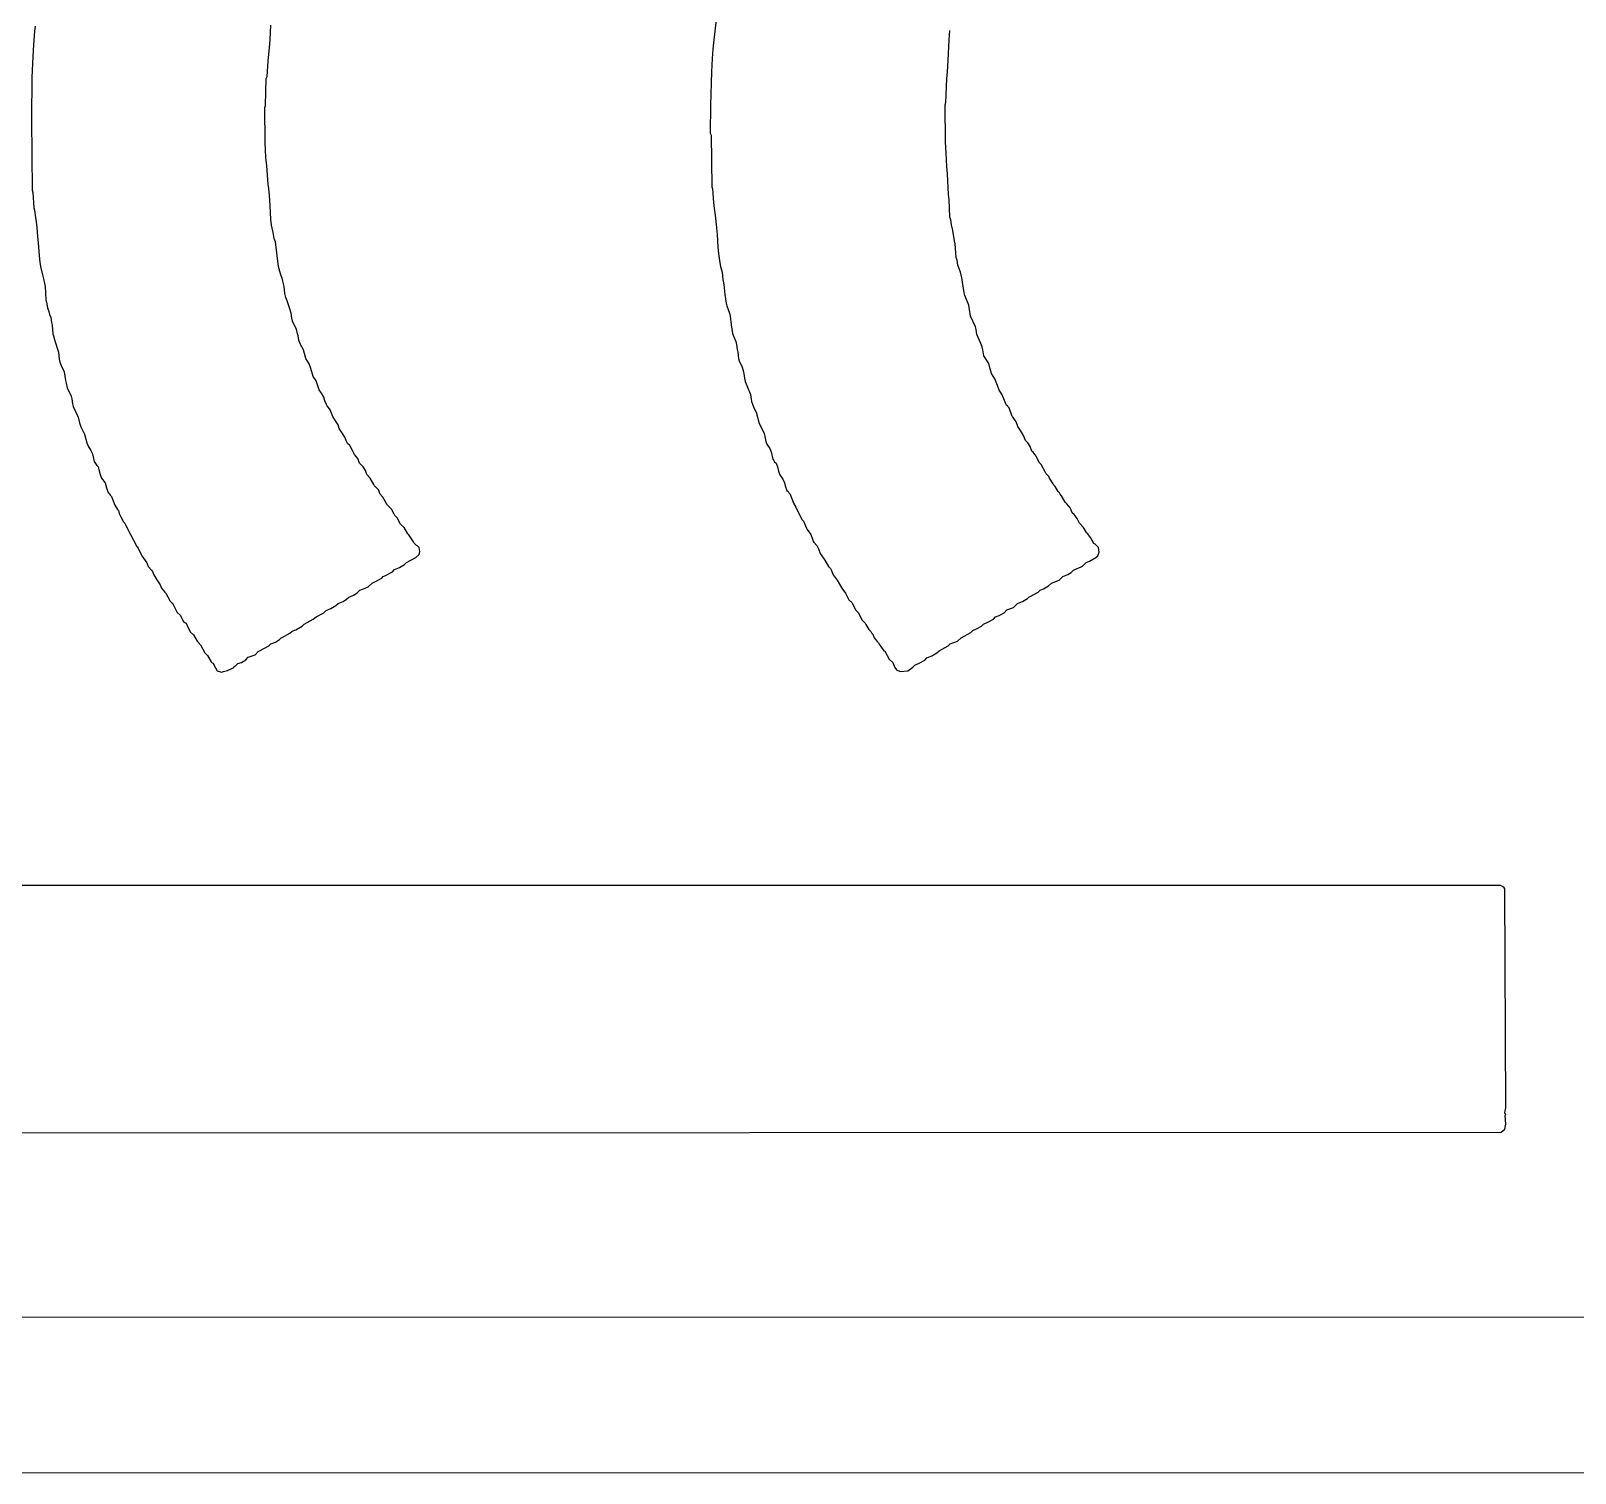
# Model space of a CAD drawing. Header units: inches. Extents: x 0 to 5379, y 0 to 5429.
# Drawn here: x 308.098 to 310.559, y 123.043 to 125.342 of the extents above; entities that cross this region are included whole.
import ezdxf

# ---------------------------------------------------------------- set-up
doc = ezdxf.new("R2010")
doc.units = ezdxf.units.IN
doc.layers.add('Bottom Overlay', color=54, linetype='Continuous')

msp = doc.modelspace()

# ---------------------------------------------------------------- linework, layer by layer
at = {"layer": 'Bottom Overlay'}
for p, q in [((309.1902, 125.3602), (309.1857, 125.323)), ((308.1034, 125.3416), (308.1017, 125.3197)), ((308.1045, 125.3495), (308.1034, 125.3416)), ((308.4792, 125.3287), (308.4803, 125.3512)), ((309.5615, 125.3281), (309.5627, 125.3427)), ((308.1017, 125.3197), (308.1006, 125.3016)), ((308.4769, 125.305), (308.4781, 125.3151)), ((308.4781, 125.3151), (308.4792, 125.3287)), ((309.1846, 125.3129), (309.1835, 125.2982)), ((309.1857, 125.323), (309.1846, 125.3129)), ((309.5598, 125.2949), (309.5615, 125.3281)), ((308.1006, 125.3016), (308.0994, 125.2678)), ((308.4741, 125.2695), (308.4758, 125.2937)), ((308.4758, 125.2937), (308.4769, 125.305)), ((309.1835, 125.2982), (309.1824, 125.2768)), ((309.5587, 125.2768), (309.5598, 125.2949)), ((308.0994, 125.2678), (308.0989, 125.2019)), ((308.4719, 125.2233), (308.473, 125.2661)), ((308.473, 125.2661), (308.4741, 125.2695)), ((309.1824, 125.2768), (309.1812, 125.2239)), ((309.5559, 125.2278), (309.5576, 125.2656)), ((309.5576, 125.2656), (309.5587, 125.2768)), ((308.4707, 125.2199), (308.4719, 125.2233)), ((308.4713, 125.1641), (308.4707, 125.2199)), ((309.1812, 125.2239), (309.1807, 125.1794)), ((309.5548, 125.2244), (309.5559, 125.2278)), ((309.5553, 125.1653), (309.5548, 125.2244)), ((308.0989, 125.2019), (308.0989, 125.2008)), ((308.0989, 125.2008), (308.1, 125.0881)), ((308.4724, 125.1405), (308.4713, 125.1641)), ((309.1807, 125.1794), (309.1818, 125.176)), ((309.1818, 125.176), (309.1829, 125.0937)), ((309.5565, 125.1472), (309.5553, 125.1653)), ((308.4736, 125.127), (308.4724, 125.1405)), ((309.5576, 125.1258), (309.5565, 125.1472)), ((308.4758, 125.0977), (308.4736, 125.127)), ((309.5587, 125.1146), (309.5576, 125.1258)), ((309.5604, 125.0813), (309.5587, 125.1146)), ((308.1, 125.0881), (308.1011, 125.0847)), ((308.1011, 125.0847), (308.1023, 125.0599)), ((308.4769, 125.0909), (308.4758, 125.0977)), ((308.4781, 125.0796), (308.4769, 125.0909)), ((309.1829, 125.0937), (309.184, 125.0903)), ((309.184, 125.0903), (309.1857, 125.0684)), ((308.1023, 125.0599), (308.1034, 125.0565)), ((308.4792, 125.0639), (308.4781, 125.0796)), ((308.4803, 125.0413), (308.4792, 125.0639)), ((309.1857, 125.0684), (309.1869, 125.0593)), ((309.5615, 125.0734), (309.5604, 125.0813)), ((309.5627, 125.0453), (309.5615, 125.0734)), ((308.1034, 125.0565), (308.1051, 125.0447)), ((308.1051, 125.0447), (308.1062, 125.0379)), ((308.1062, 125.0379), (308.1073, 125.0289)), ((308.4815, 125.0323), (308.4803, 125.0413)), ((309.1869, 125.0593), (309.188, 125.0526)), ((309.188, 125.0526), (309.1891, 125.0436)), ((309.1891, 125.0436), (309.1902, 125.0334)), ((309.5638, 125.0408), (309.5627, 125.0453)), ((309.5649, 125.0329), (309.5638, 125.0408)), ((308.1073, 125.0289), (308.1085, 125.0143)), ((308.1085, 125.0143), (308.1096, 125.0041)), ((308.4837, 125.021), (308.4815, 125.0323)), ((308.4854, 125.0115), (308.4837, 125.021)), ((308.4876, 125.0058), (308.4854, 125.0115)), ((309.1902, 125.0334), (309.1914, 125.0177)), ((309.1914, 125.0177), (309.1925, 124.9974)), ((309.5666, 125.0267), (309.5649, 125.0329)), ((309.5677, 125.021), (309.5666, 125.0267)), ((309.57, 125.0075), (309.5677, 125.021)), ((308.1096, 125.0041), (308.1107, 124.9838)), ((308.4922, 124.9664), (308.4876, 125.0058)), ((309.1925, 124.9974), (309.1936, 124.9872)), ((309.1936, 124.9872), (309.1959, 124.9726)), ((309.5711, 125.003), (309.57, 125.0075)), ((309.5728, 124.981), (309.5711, 125.003)), ((308.1107, 124.9838), (308.1118, 124.9737)), ((308.1118, 124.9737), (308.113, 124.9669)), ((308.113, 124.9669), (308.1164, 124.9534)), ((308.4944, 124.9585), (308.4922, 124.9664)), ((309.1959, 124.9726), (309.197, 124.9669)), ((309.197, 124.9669), (309.1998, 124.9574)), ((309.5739, 124.9765), (309.5728, 124.981)), ((309.5751, 124.9686), (309.5739, 124.9765)), ((309.5796, 124.9574), (309.5751, 124.9686)), ((308.1164, 124.9534), (308.118, 124.9472)), ((308.118, 124.9472), (308.1192, 124.9393)), ((308.1192, 124.9393), (308.1203, 124.9348)), ((308.4961, 124.9534), (308.4944, 124.9585)), ((308.4984, 124.9478), (308.4961, 124.9534)), ((308.4995, 124.9433), (308.4984, 124.9478)), ((308.5012, 124.9348), (308.4995, 124.9433)), ((309.1998, 124.9574), (309.2009, 124.9461)), ((309.2009, 124.9461), (309.2021, 124.9382)), ((309.2021, 124.9382), (309.2038, 124.9219)), ((309.5818, 124.9484), (309.5796, 124.9574)), ((309.5852, 124.9247), (309.5818, 124.9484)), ((308.1203, 124.9348), (308.1214, 124.9134)), ((308.1214, 124.9134), (308.1225, 124.91)), ((308.5023, 124.9236), (308.5012, 124.9348)), ((308.504, 124.9174), (308.5023, 124.9236)), ((308.5062, 124.9117), (308.504, 124.9174)), ((309.2038, 124.9219), (309.206, 124.9084)), ((309.5863, 124.9202), (309.5852, 124.9247)), ((309.5891, 124.914), (309.5863, 124.9202)), ((309.5925, 124.905), (309.5891, 124.914)), ((308.1225, 124.91), (308.1242, 124.9005)), ((308.1242, 124.9005), (308.1265, 124.8948)), ((308.1265, 124.8948), (308.1276, 124.8903)), ((308.1276, 124.8903), (308.1293, 124.8852)), ((308.5102, 124.901), (308.5062, 124.9117)), ((308.5124, 124.892), (308.5102, 124.901)), ((308.5136, 124.8841), (308.5124, 124.892)), ((309.206, 124.9084), (309.2071, 124.9038)), ((309.2071, 124.9038), (309.2094, 124.8982)), ((309.2094, 124.8982), (309.2111, 124.892)), ((309.2111, 124.892), (309.2122, 124.8875)), ((309.2122, 124.8875), (309.2139, 124.8734)), ((309.5937, 124.8982), (309.5925, 124.905)), ((309.5953, 124.8875), (309.5937, 124.8982)), ((309.6032, 124.8706), (309.5953, 124.8875)), ((308.1293, 124.8852), (308.1304, 124.8774)), ((308.1304, 124.8774), (308.1316, 124.8729)), ((308.1316, 124.8729), (308.1327, 124.8593)), ((308.5147, 124.8796), (308.5136, 124.8841)), ((308.5175, 124.8734), (308.5147, 124.8796)), ((308.5209, 124.8667), (308.5175, 124.8734)), ((308.5226, 124.8593), (308.5209, 124.8667)), ((309.2139, 124.8734), (309.2162, 124.8599)), ((309.6044, 124.8661), (309.6032, 124.8706)), ((309.6055, 124.8582), (309.6044, 124.8661)), ((308.1327, 124.8593), (308.1338, 124.856)), ((308.1338, 124.856), (308.1361, 124.8481)), ((308.1361, 124.8481), (308.1417, 124.83)), ((308.5237, 124.856), (308.5226, 124.8593)), ((308.5248, 124.8492), (308.5237, 124.856)), ((308.5271, 124.8436), (308.5248, 124.8492)), ((308.5322, 124.834), (308.5271, 124.8436)), ((309.2162, 124.8599), (309.2184, 124.8543)), ((309.2184, 124.8543), (309.2212, 124.8469)), ((309.2212, 124.8469), (309.2224, 124.8424)), ((309.2224, 124.8424), (309.2235, 124.8345)), ((309.6117, 124.8441), (309.6055, 124.8582)), ((309.6139, 124.8385), (309.6117, 124.8441)), ((309.6151, 124.834), (309.6139, 124.8385)), ((308.1417, 124.83), (308.1428, 124.8188)), ((308.1428, 124.8188), (308.144, 124.8143)), ((308.144, 124.8143), (308.1462, 124.8086)), ((308.5338, 124.8278), (308.5322, 124.834)), ((308.5361, 124.8199), (308.5338, 124.8278)), ((308.5412, 124.8114), (308.5361, 124.8199)), ((309.2235, 124.8345), (309.2246, 124.83)), ((309.2246, 124.83), (309.2257, 124.8199)), ((309.2257, 124.8199), (309.2269, 124.8165)), ((309.2269, 124.8165), (309.2314, 124.8064)), ((309.6168, 124.8244), (309.6151, 124.834)), ((309.6246, 124.812), (309.6168, 124.8244)), ((308.1462, 124.8086), (308.1507, 124.7985)), ((308.1507, 124.7985), (308.153, 124.785)), ((308.544, 124.8041), (308.5412, 124.8114)), ((308.5479, 124.7912), (308.544, 124.8041)), ((308.5524, 124.7844), (308.5479, 124.7912)), ((309.2314, 124.8064), (309.2336, 124.7985)), ((309.2336, 124.7985), (309.2353, 124.7889)), ((309.6258, 124.8075), (309.6246, 124.812)), ((309.6291, 124.7962), (309.6258, 124.8075)), ((309.6342, 124.7878), (309.6291, 124.7962)), ((308.153, 124.785), (308.1541, 124.7805)), ((308.1541, 124.7805), (308.1558, 124.7731)), ((308.1558, 124.7731), (308.162, 124.7602)), ((308.5575, 124.7703), (308.5524, 124.7844)), ((308.5609, 124.7647), (308.5575, 124.7703)), ((308.5648, 124.7585), (308.5609, 124.7647)), ((309.2353, 124.7889), (309.2364, 124.7833)), ((309.2364, 124.7833), (309.2398, 124.7743)), ((309.2398, 124.7743), (309.2449, 124.7624)), ((309.6382, 124.7771), (309.6342, 124.7878)), ((309.641, 124.7697), (309.6382, 124.7771)), ((309.6455, 124.763), (309.641, 124.7697)), ((308.162, 124.7602), (308.1631, 124.7557)), ((308.1631, 124.7557), (308.1642, 124.7478)), ((308.1642, 124.7478), (308.1654, 124.7433)), ((308.1654, 124.7433), (308.1733, 124.7264)), ((308.5665, 124.7523), (308.5648, 124.7585)), ((308.5688, 124.7466), (308.5665, 124.7523)), ((308.5699, 124.7444), (308.5688, 124.7466)), ((308.5722, 124.7421), (308.5699, 124.7444)), ((308.575, 124.7382), (308.5722, 124.7421)), ((309.2449, 124.7624), (309.2466, 124.7517)), ((309.2466, 124.7517), (309.2477, 124.7472)), ((309.2477, 124.7472), (309.25, 124.7416)), ((309.25, 124.7416), (309.2539, 124.7343)), ((309.6483, 124.7557), (309.6455, 124.763)), ((309.6517, 124.7478), (309.6483, 124.7557)), ((309.6528, 124.7455), (309.6517, 124.7478)), ((309.6545, 124.745), (309.6528, 124.7455)), ((309.6551, 124.7433), (309.6545, 124.745)), ((309.6568, 124.7416), (309.6551, 124.7433)), ((309.6618, 124.7275), (309.6568, 124.7416)), ((308.1733, 124.7264), (308.1755, 124.7173)), ((308.1755, 124.7173), (308.1772, 124.7112)), ((308.5789, 124.7275), (308.575, 124.7382)), ((308.5834, 124.7207), (308.5789, 124.7275)), ((308.5874, 124.7145), (308.5834, 124.7207)), ((309.2539, 124.7343), (309.2584, 124.7162)), ((309.2584, 124.7162), (309.264, 124.7061)), ((309.6635, 124.7258), (309.6618, 124.7275)), ((309.668, 124.719), (309.6635, 124.7258)), ((309.6708, 124.7117), (309.668, 124.719)), ((308.1772, 124.7112), (308.1834, 124.6993)), ((308.1834, 124.6993), (308.1868, 124.6858)), ((308.5891, 124.7083), (308.5874, 124.7145)), ((308.5947, 124.7004), (308.5891, 124.7083)), ((308.5981, 124.6948), (308.5947, 124.7004)), ((308.6015, 124.6869), (308.5981, 124.6948)), ((309.264, 124.7061), (309.2663, 124.7004)), ((309.2663, 124.7004), (309.2674, 124.6959)), ((309.2674, 124.6959), (309.2691, 124.6875)), ((309.6753, 124.705), (309.6708, 124.7117)), ((309.6799, 124.6971), (309.6753, 124.705)), ((309.6832, 124.6892), (309.6799, 124.6971)), ((308.1868, 124.6858), (308.189, 124.6802)), ((308.189, 124.6802), (308.1935, 124.6734)), ((308.1935, 124.6734), (308.1958, 124.6678)), ((308.1958, 124.6678), (308.1986, 124.6559)), ((308.6026, 124.6847), (308.6015, 124.6869)), ((308.606, 124.6813), (308.6026, 124.6847)), ((308.6105, 124.6734), (308.606, 124.6813)), ((308.6133, 124.6672), (308.6105, 124.6734)), ((308.6189, 124.6604), (308.6133, 124.6672)), ((309.2691, 124.6875), (309.2708, 124.6835)), ((309.2708, 124.6835), (309.2753, 124.6768)), ((309.2753, 124.6768), (309.2776, 124.6711)), ((309.2776, 124.6711), (309.2804, 124.6593)), ((309.6866, 124.6858), (309.6832, 124.6892)), ((309.6906, 124.6796), (309.6866, 124.6858)), ((309.6934, 124.6723), (309.6906, 124.6796)), ((309.6951, 124.6706), (309.6934, 124.6723)), ((309.7001, 124.6644), (309.6951, 124.6706)), ((308.1986, 124.6559), (308.2031, 124.6492)), ((308.2031, 124.6492), (308.2048, 124.6475)), ((308.2048, 124.6475), (308.2059, 124.643)), ((308.2059, 124.643), (308.2082, 124.6351)), ((308.6217, 124.6531), (308.6189, 124.6604)), ((308.6274, 124.6475), (308.6217, 124.6531)), ((308.6313, 124.6413), (308.6274, 124.6475)), ((309.2804, 124.6593), (309.2821, 124.6576)), ((309.2821, 124.6576), (309.2832, 124.6554)), ((309.2832, 124.6554), (309.2855, 124.6531)), ((309.2855, 124.6531), (309.2877, 124.6475)), ((309.2877, 124.6475), (309.2894, 124.6402)), ((309.7013, 124.6621), (309.7001, 124.6644)), ((309.7046, 124.6542), (309.7013, 124.6621)), ((309.708, 124.6509), (309.7046, 124.6542)), ((309.7148, 124.6385), (309.708, 124.6509)), ((308.2082, 124.6351), (308.2104, 124.6295)), ((308.2104, 124.6295), (308.2161, 124.6216)), ((308.2161, 124.6216), (308.2183, 124.6137)), ((308.633, 124.6351), (308.6313, 124.6413)), ((308.6386, 124.6295), (308.633, 124.6351)), ((308.6443, 124.6193), (308.6386, 124.6295)), ((308.6454, 124.6171), (308.6443, 124.6193)), ((308.6516, 124.6109), (308.6454, 124.6171)), ((309.2894, 124.6402), (309.2917, 124.6345)), ((309.2917, 124.6345), (309.2962, 124.6278)), ((309.2962, 124.6278), (309.299, 124.6216)), ((309.299, 124.6216), (309.3001, 124.6171)), ((309.3001, 124.6171), (309.3029, 124.6097)), ((309.7159, 124.6362), (309.7148, 124.6385)), ((309.7204, 124.6317), (309.7159, 124.6362)), ((309.7215, 124.6295), (309.7204, 124.6317)), ((309.7272, 124.6204), (309.7215, 124.6295)), ((309.7283, 124.6182), (309.7272, 124.6204)), ((309.7306, 124.6159), (309.7283, 124.6182)), ((308.2183, 124.6137), (308.2211, 124.6064)), ((308.2211, 124.6064), (308.2228, 124.6047)), ((308.2228, 124.6047), (308.224, 124.6024)), ((308.224, 124.6024), (308.2262, 124.6002)), ((308.2262, 124.6002), (308.2313, 124.5861)), ((308.6544, 124.6035), (308.6516, 124.6109)), ((308.6589, 124.599), (308.6544, 124.6035)), ((308.6657, 124.5866), (308.6589, 124.599)), ((309.3029, 124.6097), (309.3046, 124.608)), ((309.3046, 124.608), (309.3057, 124.6058)), ((309.3057, 124.6058), (309.308, 124.6035)), ((309.308, 124.6035), (309.3131, 124.5895)), ((309.7351, 124.608), (309.7306, 124.6159)), ((309.7373, 124.6058), (309.7351, 124.608)), ((309.7385, 124.6035), (309.7373, 124.6058)), ((309.7407, 124.6013), (309.7385, 124.6035)), ((309.7463, 124.5911), (309.7407, 124.6013)), ((308.2313, 124.5861), (308.2358, 124.5793)), ((308.2358, 124.5793), (308.2375, 124.5776)), ((308.2375, 124.5776), (308.2386, 124.5731)), ((308.2386, 124.5731), (308.2409, 124.5675)), ((308.2409, 124.5675), (308.2454, 124.5596)), ((308.6725, 124.5799), (308.6657, 124.5866)), ((308.677, 124.572), (308.6725, 124.5799)), ((308.6781, 124.5697), (308.677, 124.572)), ((308.6815, 124.5663), (308.6781, 124.5697)), ((309.3131, 124.5895), (309.317, 124.5833)), ((309.317, 124.5833), (309.3226, 124.5709)), ((309.3226, 124.5709), (309.3272, 124.563)), ((309.7492, 124.5883), (309.7463, 124.5911)), ((309.7542, 124.5821), (309.7492, 124.5883)), ((309.7554, 124.5799), (309.7542, 124.5821)), ((309.7576, 124.5742), (309.7554, 124.5799)), ((309.7604, 124.5714), (309.7576, 124.5742)), ((309.7655, 124.5652), (309.7604, 124.5714)), ((308.2454, 124.5596), (308.2476, 124.5573)), ((308.2476, 124.5573), (308.251, 124.5494)), ((308.251, 124.5494), (308.2566, 124.5393)), ((308.6871, 124.5562), (308.6815, 124.5663)), ((308.6927, 124.5506), (308.6871, 124.5562)), ((308.6984, 124.5404), (308.6927, 124.5506)), ((309.3272, 124.563), (309.3294, 124.5607)), ((309.3294, 124.5607), (309.3339, 124.5494)), ((309.3339, 124.5494), (309.335, 124.5472)), ((309.335, 124.5472), (309.3407, 124.5393)), ((309.7666, 124.563), (309.7655, 124.5652)), ((309.7689, 124.5573), (309.7666, 124.563)), ((309.7756, 124.5506), (309.7689, 124.5573)), ((309.7801, 124.5427), (309.7756, 124.5506)), ((308.2566, 124.5393), (308.2668, 124.5201)), ((308.2668, 124.5201), (308.269, 124.5179)), ((308.7001, 124.5387), (308.6984, 124.5404)), ((308.7074, 124.528), (308.7001, 124.5387)), ((308.7085, 124.5258), (308.7074, 124.528)), ((308.7125, 124.5218), (308.7085, 124.5258)), ((308.7147, 124.5207), (308.7125, 124.5218)), ((308.7164, 124.519), (308.7147, 124.5207)), ((308.7175, 124.5123), (308.7164, 124.519)), ((309.3407, 124.5393), (309.3435, 124.532)), ((309.3435, 124.532), (309.3452, 124.528)), ((309.3452, 124.528), (309.3503, 124.5218)), ((309.3503, 124.5218), (309.3531, 124.5168)), ((309.7818, 124.541), (309.7801, 124.5427)), ((309.7869, 124.5348), (309.7818, 124.541)), ((309.792, 124.5252), (309.7869, 124.5348)), ((309.7942, 124.5241), (309.792, 124.5252)), ((309.7993, 124.519), (309.7942, 124.5241)), ((309.8004, 124.5111), (309.7993, 124.519)), ((308.269, 124.5179), (308.2735, 124.5078)), ((308.2735, 124.5078), (308.2747, 124.5055)), ((308.2747, 124.5055), (308.2826, 124.4942)), ((308.2826, 124.4942), (308.2848, 124.4886)), ((308.6933, 124.4914), (308.6967, 124.4948)), ((308.6967, 124.4948), (308.7113, 124.5027)), ((308.7113, 124.5027), (308.7164, 124.5078)), ((308.7164, 124.5078), (308.7175, 124.5123)), ((309.3531, 124.5168), (309.3559, 124.5094)), ((309.3559, 124.5094), (309.3587, 124.5055)), ((309.3587, 124.5055), (309.3632, 124.4987)), ((309.3632, 124.4987), (309.3688, 124.4886)), ((309.7739, 124.4892), (309.7796, 124.4948)), ((309.7796, 124.4948), (309.7852, 124.497)), ((309.7852, 124.497), (309.7954, 124.5027)), ((309.7954, 124.5027), (309.7982, 124.5055)), ((309.7982, 124.5055), (309.8004, 124.5111)), ((308.2848, 124.4886), (308.2899, 124.4824)), ((308.2899, 124.4824), (308.2916, 124.4807)), ((308.2916, 124.4807), (308.2938, 124.4751)), ((308.2938, 124.4751), (308.2983, 124.4672)), ((308.6471, 124.4644), (308.6572, 124.47)), ((308.6572, 124.47), (308.6595, 124.4723)), ((308.6595, 124.4723), (308.6617, 124.4734)), ((308.6617, 124.4734), (308.6741, 124.4801)), ((308.6741, 124.4801), (308.6775, 124.4835)), ((308.6775, 124.4835), (308.6854, 124.4869)), ((308.6854, 124.4869), (308.6933, 124.4914)), ((309.3688, 124.4886), (309.3722, 124.4852)), ((309.3722, 124.4852), (309.3734, 124.483)), ((309.3734, 124.483), (309.3767, 124.4751)), ((309.3767, 124.4751), (309.3779, 124.4728)), ((309.3779, 124.4728), (309.3829, 124.4666)), ((309.7368, 124.4666), (309.7424, 124.4723)), ((309.7424, 124.4723), (309.7503, 124.4756)), ((309.7503, 124.4756), (309.7559, 124.479)), ((309.7559, 124.479), (309.7593, 124.4824)), ((309.7593, 124.4824), (309.7616, 124.4835)), ((309.7616, 124.4835), (309.7717, 124.488)), ((309.7717, 124.488), (309.7739, 124.4892)), ((308.2983, 124.4672), (308.304, 124.4593)), ((308.304, 124.4593), (308.3062, 124.4537)), ((308.3062, 124.4537), (308.3113, 124.4475)), ((308.3113, 124.4475), (308.313, 124.4458)), ((308.313, 124.4458), (308.3197, 124.4334)), ((308.6122, 124.443), (308.6178, 124.4463)), ((308.6178, 124.4463), (308.6223, 124.4508)), ((308.6223, 124.4508), (308.6279, 124.4531)), ((308.6279, 124.4531), (308.6353, 124.4559)), ((308.6353, 124.4559), (308.6415, 124.4621)), ((308.6415, 124.4621), (308.6471, 124.4644)), ((309.3829, 124.4666), (309.3903, 124.4537)), ((309.3903, 124.4537), (309.3959, 124.4458)), ((309.3959, 124.4458), (309.4015, 124.4356)), ((309.6906, 124.4407), (309.703, 124.4475)), ((309.703, 124.4475), (309.7063, 124.4508)), ((309.7063, 124.4508), (309.712, 124.4531)), ((309.712, 124.4531), (309.7199, 124.4576)), ((309.7199, 124.4576), (309.7244, 124.4621)), ((309.7244, 124.4621), (309.7368, 124.4666)), ((308.3197, 124.4334), (308.3231, 124.43)), ((308.3231, 124.43), (308.3243, 124.4277)), ((308.3243, 124.4277), (308.331, 124.4154)), ((308.5682, 124.4182), (308.5761, 124.4216)), ((308.5761, 124.4216), (308.584, 124.4261)), ((308.584, 124.4261), (308.5874, 124.4294)), ((308.5874, 124.4294), (308.5953, 124.4328)), ((308.5953, 124.4328), (308.6009, 124.4362)), ((308.6009, 124.4362), (308.6043, 124.4396)), ((308.6043, 124.4396), (308.6122, 124.443)), ((309.4015, 124.4356), (309.406, 124.4311)), ((309.406, 124.4311), (309.4128, 124.4187)), ((309.6534, 124.4193), (309.6641, 124.4232)), ((309.6641, 124.4232), (309.6703, 124.4294)), ((309.6703, 124.4294), (309.6782, 124.4328)), ((309.6782, 124.4328), (309.6861, 124.4373)), ((309.6861, 124.4373), (309.6883, 124.4396)), ((309.6883, 124.4396), (309.6906, 124.4407)), ((308.331, 124.4154), (308.3355, 124.4108)), ((308.3355, 124.4108), (308.3412, 124.4007)), ((308.3412, 124.4007), (308.3429, 124.399)), ((308.3429, 124.399), (308.3451, 124.3979)), ((308.3451, 124.3979), (308.3479, 124.3917)), ((308.5299, 124.3934), (308.5333, 124.3968)), ((308.5333, 124.3968), (308.5479, 124.4046)), ((308.5479, 124.4046), (308.5502, 124.4069)), ((308.5502, 124.4069), (308.5524, 124.408)), ((308.5524, 124.408), (308.5648, 124.4148)), ((308.5648, 124.4148), (308.5682, 124.4182)), ((309.4128, 124.4187), (309.4162, 124.4154)), ((309.4162, 124.4154), (309.4229, 124.403)), ((309.4229, 124.403), (309.4274, 124.3984)), ((309.4274, 124.3984), (309.4286, 124.3962)), ((309.4286, 124.3962), (309.4331, 124.3883)), ((309.6128, 124.3934), (309.6162, 124.3968)), ((309.6162, 124.3968), (309.6241, 124.4001)), ((309.6241, 124.4001), (309.632, 124.4046)), ((309.632, 124.4046), (309.6353, 124.408)), ((309.6353, 124.408), (309.641, 124.4103)), ((309.641, 124.4103), (309.6489, 124.4148)), ((309.6489, 124.4148), (309.6534, 124.4193)), ((308.3479, 124.3917), (308.3524, 124.3838)), ((308.3524, 124.3838), (308.3569, 124.3793)), ((308.3569, 124.3793), (308.3626, 124.3692)), ((308.4876, 124.368), (308.4938, 124.372)), ((308.4938, 124.372), (308.4961, 124.3742)), ((308.4961, 124.3742), (308.4984, 124.3753)), ((308.4984, 124.3753), (308.5107, 124.3821)), ((308.5107, 124.3821), (308.5141, 124.3855)), ((308.5141, 124.3855), (308.5198, 124.3877)), ((308.5198, 124.3877), (308.5299, 124.3934)), ((309.4331, 124.3883), (309.4365, 124.3849)), ((309.4365, 124.3849), (309.4376, 124.3827)), ((309.4376, 124.3827), (309.4398, 124.3804)), ((309.4398, 124.3804), (309.4421, 124.3748)), ((309.4421, 124.3748), (309.4472, 124.3686)), ((309.5745, 124.3697), (309.5807, 124.3748)), ((309.5807, 124.3748), (309.5959, 124.3832)), ((309.5959, 124.3832), (309.5993, 124.3866)), ((309.5993, 124.3866), (309.6049, 124.3889)), ((309.6049, 124.3889), (309.6128, 124.3934)), ((308.3626, 124.3692), (308.3682, 124.3635)), ((308.3682, 124.3635), (308.375, 124.3511)), ((308.375, 124.3511), (308.3795, 124.3466)), ((308.3795, 124.3466), (308.3851, 124.3365)), ((308.4443, 124.3438), (308.455, 124.3477)), ((308.455, 124.3477), (308.46, 124.3528)), ((308.46, 124.3528), (308.4623, 124.3539)), ((308.4623, 124.3539), (308.4769, 124.3618)), ((308.4769, 124.3618), (308.4803, 124.3652)), ((308.4803, 124.3652), (308.4876, 124.368)), ((309.4472, 124.3686), (309.4489, 124.3669)), ((309.4489, 124.3669), (309.45, 124.3646)), ((309.45, 124.3646), (309.4573, 124.3539)), ((309.4573, 124.3539), (309.459, 124.3534)), ((309.459, 124.3534), (309.4658, 124.341)), ((309.5283, 124.3438), (309.5339, 124.3461)), ((309.5339, 124.3461), (309.5418, 124.3506)), ((309.5418, 124.3506), (309.5452, 124.3539)), ((309.5452, 124.3539), (309.5598, 124.3618)), ((309.5598, 124.3618), (309.5632, 124.3652)), ((309.5632, 124.3652), (309.5745, 124.3697)), ((308.3851, 124.3365), (308.3868, 124.3348)), ((308.3868, 124.3348), (308.3885, 124.3342)), ((308.3885, 124.3342), (308.3896, 124.332)), ((308.3896, 124.332), (308.3947, 124.3224)), ((308.3947, 124.3224), (308.4014, 124.3201)), ((308.4048, 124.3213), (308.411, 124.3229)), ((308.411, 124.3229), (308.4183, 124.3258)), ((308.4183, 124.3258), (308.4212, 124.3275)), ((308.4212, 124.3275), (308.4217, 124.3291)), ((308.4217, 124.3291), (308.424, 124.3303)), ((308.424, 124.3303), (308.4274, 124.3337)), ((308.4274, 124.3337), (308.4336, 124.3353)), ((308.4336, 124.3353), (308.4403, 124.3399)), ((308.4403, 124.3399), (308.4443, 124.3438)), ((309.4658, 124.341), (309.4714, 124.3353)), ((309.4714, 124.3353), (309.4736, 124.3297)), ((309.4736, 124.3297), (309.4748, 124.3275)), ((309.4748, 124.3275), (309.4776, 124.3235)), ((309.4776, 124.3235), (309.4832, 124.3213)), ((309.4832, 124.3213), (309.4956, 124.3224)), ((309.4956, 124.3224), (309.5035, 124.328)), ((309.5035, 124.328), (309.5069, 124.3314)), ((309.5069, 124.3314), (309.5148, 124.3348)), ((309.5148, 124.3348), (309.5227, 124.3393)), ((309.5227, 124.3393), (309.526, 124.3427)), ((309.526, 124.3427), (309.5283, 124.3438)), ((308.4014, 124.3201), (308.4048, 124.3213)), ((310.4399, 123.9798), (306.8036, 123.9798)), ((310.4456, 123.9776), (310.4399, 123.9798)), ((310.4472, 123.9748), (310.4456, 123.9776)), ((310.4484, 123.6254), (310.4472, 123.9748)), ((310.4472, 123.6175), (310.4484, 123.6254)), ((310.4484, 123.6142), (310.4472, 123.6175)), ((310.4478, 123.6136), (310.4484, 123.6142)), ((310.4484, 123.5995), (310.4478, 123.6136)), ((306.6965, 123.5854), (310.441, 123.5866)), ((310.441, 123.5866), (310.4472, 123.5916)), ((310.4472, 123.5916), (310.4484, 123.5995)), ((311.0225, 123.2913), (304.4721, 123.2924)), ((304.5194, 123.0434), (312.6756, 123.0445))]:
    msp.add_line(p, q, dxfattribs=at)

doc.saveas('drawing.dxf')
